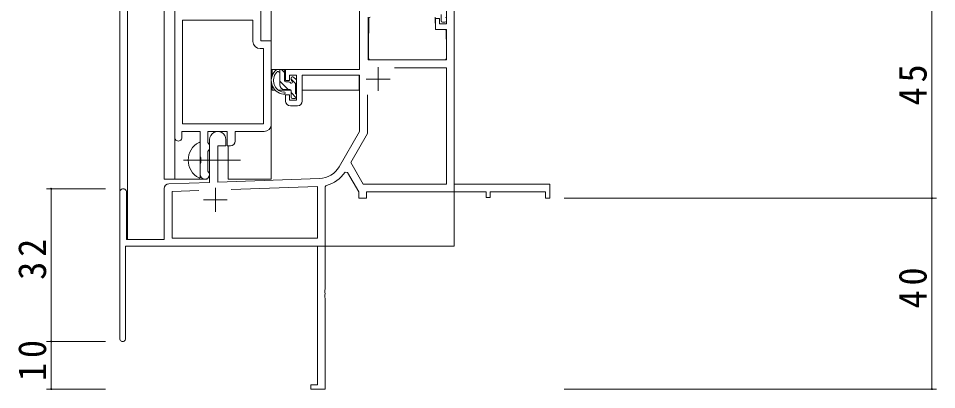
# Model space of a CAD drawing. Units: millimetres, scale not verified. Extents: x -841 to 292, y -594 to 212.
# Drawn here: x -720 to -527.7, y -467.8 to -390 of the extents above; entities that cross this region are included whole.
import ezdxf

# ---------------------------------------------------------------- set-up
doc = ezdxf.new("R2010")
doc.units = ezdxf.units.MM
doc.header["$LTSCALE"] = 2
doc.linetypes.add('CHAIN2', pattern=[12, 9, -1, 1, -1])
for name, color, linetype, lineweight in [('0-3_YKK_11', 7, 'Continuous', 9), ('0-4_YKK_12', 2, 'Continuous', 9), ('0-5_YKK_13', 4, 'Continuous', 9), ('0-6_YKK_D', 6, 'Continuous', 9)]:
    doc.layers.add(name, color=color, linetype=linetype, lineweight=lineweight)
doc.styles.add('ＭＳ ゴシック', font='')
doc.styles.get('ＭＳ ゴシック').set_extended_font_data('MS Gothic')

msp = doc.modelspace()

# ---------------------------------------------------------------- linework, layer by layer
at = {"layer": '0-3_YKK_11'}
for p, q in [((-687.205, -414.931), (-687.205, -348.681)), ((-669.205, -351.311), (-669.205, -394.681)), ((-648.504, -384.381), (-648.504, -400.681)), ((-628.704, -424.681), (-628.704, -382.681)), ((-646.704, -398.681), (-646.704, -389.681)), ((-685.575, -390.311), (-670.835, -390.311)), ((-685.575, -412.051), (-685.575, -390.311)), ((-685.575, -412.051), (-685.575, -390.311)), ((-670.835, -390.311), (-670.835, -394.811)), ((-630.334, -392.281), (-630.334, -398.681)), ((-669.205, -394.681), (-667.005, -394.681)), ((-667.005, -394.681), (-667.005, -412.181)), ((-669.335, -396.311), (-668.635, -396.311)), ((-668.635, -396.311), (-668.635, -412.051)), ((-630.334, -398.681), (-646.704, -398.681)), ((-648.504, -400.681), (-664.004, -400.681)), ((-644.604, -400.181), (-644.604, -405.181)), ((-660.504, -407.281), (-660.504, -401.881)), ((-660.504, -401.881), (-648.504, -401.881)), ((-648.504, -401.881), (-648.504, -413.681)), ((-647.104, -402.681), (-642.104, -402.681)), ((-646.874, -405.983), (-646.874, -414.118)), ((-646.874, -405.983), (-646.874, -414.118)), ((-663.004, -408.281), (-661.504, -408.281)), ((-668.635, -412.051), (-685.575, -412.051)), ((-674.575, -413.681), (-674.575, -415.681)), ((-668.505, -413.681), (-674.575, -413.681)), ((-648.504, -413.681), (-652.758, -421.049)), ((-678.204, -424.29), (-678.204, -416.681)), ((-678.204, -416.681), (-676.504, -416.681)), ((-676.504, -416.681), (-676.504, -415.381)), ((-680.275, -417.864), (-680.275, -421.998)), ((-681.905, -422.681), (-681.905, -420.352)), ((-651.567, -422.219), (-651.057, -422.235)), ((-651.057, -422.235), (-648.704, -426.311)), ((-656.914, -423.546), (-678.204, -424.29)), ((-608.704, -424.681), (-628.704, -424.681)), ((-698.704, -426.381), (-698.704, -457.081)), ((-697.304, -436.281), (-697.304, -426.381)), ((-689.404, -425.647), (-689.404, -436.281)), ((-687.774, -426.255), (-682.137, -426.058)), ((-687.774, -436.051), (-687.774, -426.255)), ((-678.704, -425.481), (-678.704, -430.481)), ((-675.414, -425.823), (-657.334, -425.192)), ((-675.414, -425.823), (-657.334, -425.192)), ((-657.334, -425.192), (-657.334, -436.051)), ((-655.704, -425.272), (-655.477, -424.981)), ((-647.074, -426.311), (-622.004, -426.311)), ((-681.204, -427.981), (-676.204, -427.981)), ((-689.404, -436.281), (-697.304, -436.281)), ((-657.334, -436.051), (-687.774, -436.051)), ((-697.504, -457.081), (-697.504, -437.681)), ((-697.504, -437.681), (-657.334, -437.681)), ((-657.334, -437.681), (-657.334, -466.781)), ((-655.704, -467.681), (-655.704, -448.639))]:
    msp.add_line(p, q, dxfattribs=at)
for points in [[(-628.704, -382.681), (-630.334, -382.681), (-630.334, -384.681), (-632.604, -384.681), (-632.604, -386.981), (-631.804, -386.981), (-631.804, -385.881), (-630.334, -385.881), (-630.334, -391.081), (-631.804, -391.081), (-631.804, -389.981), (-632.604, -389.981), (-632.604, -392.281), (-630.334, -392.281)], [(-664.004, -400.681), (-664.004, -402.981), (-663.204, -402.981), (-663.204, -401.881), (-661.704, -401.881), (-661.704, -407.081), (-663.204, -407.081), (-663.204, -405.981), (-664.004, -405.981), (-664.004, -407.281)], [(-647.763, -424.681), (-630.334, -424.681), (-630.334, -400.311), (-641.191, -400.311)], [(-681.905, -420.352), (-681.762, -420.16), (-681.762, -419.202), (-681.905, -419.01), (-681.905, -413.681), (-685.705, -413.681), (-685.705, -414.931)], [(-676.205, -413.681), (-680.275, -413.681), (-680.275, -415.998), (-680.127, -416.191), (-679.905, -416.481), (-679.905, -417.381), (-680.127, -417.671), (-680.275, -417.864)], [(-675.575, -416.681), (-676.205, -416.681), (-676.205, -413.681)], [(-646.874, -414.118), (-650.368, -420.169), (-647.763, -424.681)], [(-679.904, -415.381), (-679.904, -424.349), (-688.439, -424.647)], [(-680.275, -421.998), (-680.127, -422.191), (-679.905, -422.481), (-679.905, -422.681)], [(-622.004, -426.311), (-622.004, -427.481), (-621.204, -427.481), (-621.204, -426.311), (-609.604, -426.311), (-609.604, -427.681), (-608.704, -427.681), (-608.704, -424.681)], [(-655.704, -448.639), (-655.824, -448.456), (-655.824, -447.906), (-655.704, -447.723), (-655.704, -447.639), (-655.824, -447.456), (-655.824, -446.906), (-655.704, -446.723), (-655.704, -425.272)], [(-648.704, -426.311), (-648.704, -427.681), (-647.074, -427.681), (-647.074, -426.311)], [(-657.334, -466.781), (-658.704, -466.781), (-658.704, -467.681), (-655.704, -467.681)]]:
    msp.add_lwpolyline(points, dxfattribs=at)
for centre, radius, start, end in [((-669.335, -394.811), 1.5, 180, 269.99998), ((-663.004, -407.281), 1, 180, 269.99998), ((-661.504, -407.281), 1, 270, 359.99998), ((-668.505, -412.181), 1.5, 270, 359.99998), ((-686.455, -414.931), 0.75, 179.99998, 0), ((-678.204, -415.381), 1.7, 359.99998, 180), ((-675.575, -415.681), 1, 270, 359.99998), ((-680.905, -422.681), 1, 180, 269.99998), ((-680.905, -422.681), 1, 270, 359.99998), ((-657.088, -418.549), 5, 271.99998, 329.99998), ((-657.088, -418.549), 6.63, 284.06641, 326.39018), ((-688.404, -425.647), 1, 91.99997, 179.99998), ((-698.004, -426.381), 0.7, 359.99998, 180), ((-698.104, -457.081), 0.6, 179.99998, 0)]:
    msp.add_arc(centre, radius, start, end, dxfattribs=at)
at = {"layer": '0-4_YKK_12'}
for p, q in [((-667.004, -257.931), (-667.004, -423.681)), ((-698.704, -350.681), (-698.704, -426.381)), ((-697.074, -350.681), (-697.074, -436.281)), ((-689.404, -423.681), (-689.404, -350.681)), ((-687.205, -414.931), (-687.205, -423.681)), ((-676.004, -423.681), (-676.004, -416.664)), ((-628.704, -422.181), (-628.704, -437.681)), ((-676.004, -423.681), (-667.004, -423.681)), ((-684.204, -437.681), (-628.704, -437.681))]:
    msp.add_line(p, q, dxfattribs=at)
msp.add_lwpolyline([(-689.404, -423.681), (-680.404, -423.681), (-680.404, -423.546)], dxfattribs=at)
at = {"layer": '0-5_YKK_13'}
for p, q in [((-667, -400.681), (-667, -387.481)), ((-631.434, -389.181), (-631.434, -390.481)), ((-630.334, -390.481), (-630.334, -389.981)), ((-646.599, -392.181), (-646.704, -392.181)), ((-631.134, -390.781), (-630.634, -390.781)), ((-630.334, -396.181), (-630.365, -392.578)), ((-646.704, -397.111), (-646.625, -397.19)), ((-630.353, -398.384), (-630.334, -396.181)), ((-646.315, -398.681), (-630.653, -398.681)), ((-648.804, -400.681), (-667, -400.681)), ((-666.8, -400.681), (-666.8, -401.933)), ((-664.534, -400.681), (-665.834, -400.681)), ((-665.234, -403.881), (-665.234, -400.681)), ((-664.234, -401.293), (-664.846, -400.681)), ((-664.234, -402.981), (-664.234, -400.981)), ((-663.474, -404.881), (-665.234, -403.121)), ((-663.295, -403.281), (-663.934, -403.281)), ((-662.834, -402.481), (-662.834, -402.82)), ((-661.799, -403.728), (-662.834, -402.693)), ((-661.822, -402.769), (-662.322, -402.269)), ((-661.734, -403.581), (-661.734, -402.981)), ((-648.6, -401.961), (-648.6, -404.981)), ((-666.8, -404.071), (-666.8, -404.981)), ((-666.8, -404.981), (-666.219, -404.981)), ((-665.523, -404.981), (-662.91, -404.981)), ((-663.134, -404.881), (-664.234, -404.881)), ((-662.834, -405.181), (-662.834, -406.481)), ((-661.758, -406.598), (-662.834, -405.521)), ((-661.934, -405.781), (-661.934, -403.781)), ((-661.934, -404.981), (-661.704, -404.981)), ((-648.6, -404.981), (-660.504, -404.981)), ((-662.534, -406.781), (-662.034, -406.781)), ((-661.734, -406.481), (-661.734, -405.981)), ((-681.905, -423.277), (-681.905, -416.085))]:
    msp.add_line(p, q, dxfattribs=at)
at = {"layer": '0-5_YKK_13', "linetype": 'CHAIN2'}
msp.add_line((-685.405, -419.681), (-673.417, -419.681), dxfattribs=at)
at = {"layer": '0-5_YKK_13'}
for points in [[(-646.58, -389.978), (-646.634, -396.181), (-646.615, -398.384)], [(-632.702, -389.681), (-632.634, -392.281), (-630.665, -392.281)]]:
    msp.add_lwpolyline(points, dxfattribs=at)
for centre, radius, start, end in [((-646.28, -389.981), 0.3, 90, 179.49998), ((-630.534, -389.981), 0.2, 0, 90), ((-631.134, -390.481), 0.3, 180, 270), ((-630.634, -390.481), 0.3, 270, 0), ((-630.665, -392.581), 0.3, 0.5, 90), ((-646.315, -398.381), 0.3, 180.49998, 270), ((-630.653, -398.381), 0.3, 270, 359.5), ((-664.12, -403.002), 2.885, 126.45192, 263.90388), ((-664.034, -402.968), 2.504, 139.45805, 259.25217), ((-666.094, -401.085), 0.3, 301.62189, 336.95038), ((-665.634, -401.281), 0.2, 36.86989, 156.95038), ((-665.234, -400.981), 0.3, 216.86989, 270), ((-664.534, -400.981), 0.3, 0, 90), ((-663.934, -402.981), 0.3, 180, 270), ((-663.295, -403.581), 0.3, 33.05573, 90), ((-662.834, -403.281), 0.25, 213.05573, 56.94426), ((-662.534, -402.481), 0.3, 45, 180), ((-662.534, -402.82), 0.3, 180, 236.94426), ((-661.934, -403.581), 0.2, 270, 0), ((-662.034, -402.981), 0.3, 0, 45), ((-664.234, -403.881), 1, 180, 270), ((-664.356, -405.631), 0.25, 253.63879, 125.58162), ((-663.134, -405.181), 0.3, 0, 90), ((-662.534, -406.481), 0.3, 180, 270), ((-662.034, -406.481), 0.3, 270, 0), ((-661.934, -405.981), 0.2, 0, 90), ((-680.205, -419.681), 4.2, 117.28096, 242.71902), ((-682.059, -416.085), 0.154, 0, 117.28096), ((-682.059, -423.277), 0.154, 242.71902, 0)]:
    msp.add_arc(centre, radius, start, end, dxfattribs=at)
at = {"layer": '0-6_YKK_D'}
for p, q in [((-528.704, -382.681), (-528.704, -427.681)), ((-701.704, -425.681), (-714.056, -425.681)), ((-713.056, -425.681), (-713.056, -457.681)), ((-605.704, -427.681), (-527.704, -427.681)), ((-605.704, -427.681), (-527.704, -427.681)), ((-528.704, -427.681), (-528.704, -467.681)), ((-701.704, -457.681), (-714.056, -457.681)), ((-701.704, -457.681), (-714.056, -457.681)), ((-713.056, -457.681), (-713.056, -467.681)), ((-701.704, -467.681), (-714.056, -467.681)), ((-605.704, -467.681), (-527.704, -467.681))]:
    msp.add_line(p, q, dxfattribs=at)
for centre, start, end in [((-713.056, -425.681), 90, 270), ((-713.056, -425.681), 270, 90), ((-528.704, -427.681), 90, 270), ((-528.704, -427.681), 90, 270), ((-528.704, -427.681), 270, 90), ((-528.704, -427.681), 270, 90), ((-713.056, -457.681), 90, 270), ((-713.056, -457.681), 90, 270), ((-713.056, -457.681), 270, 90), ((-713.056, -457.681), 270, 90), ((-713.056, -467.681), 90, 270), ((-713.056, -467.681), 270, 90), ((-528.704, -467.681), 90, 270), ((-528.704, -467.681), 270, 90)]:
    msp.add_arc(centre, 0.106, start, end, dxfattribs=at)

# ---------------------------------------------------------------- texts
at = {"layer": '0-6_YKK_D', "color": 7, "char_height": 5.865, "attachment_point": 7, "rotation": 90, "style": 'ＭＳ ゴシック'}
for s, insert in [('\\T1.27;\\W0.95;45', (-529.704, -408.215)), ('\\T1.27;\\W0.95;32', (-714.056, -444.763)), ('\\T1.27;\\W0.95;40', (-529.704, -450.775)), ('\\T1.27;\\W0.95;10', (-714.056, -465.983))]:
    msp.add_mtext(s, dxfattribs=dict(at, insert=insert))

doc.saveas('drawing.dxf')
